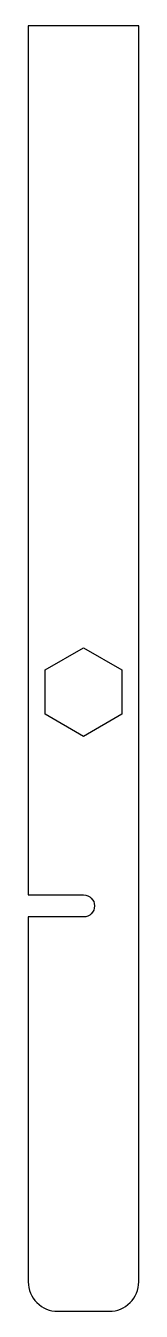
# Model space of a CAD drawing. Header units: millimetres. Extents: x 36.3 to 43.8, y -84 to 3.2.
import ezdxf

# ---------------------------------------------------------------- set-up
doc = ezdxf.new("R2010")
doc.units = ezdxf.units.MM
doc.layers.get('0').update_dxf_attribs({"linetype": 'CONTINUOUS'})

msp = doc.modelspace()

# ---------------------------------------------------------------- linework, layer by layer
msp.add_lwpolyline([(36.3, -55.75), (40.05, -55.75, -1), (40.05, -57.25), (36.3, -57.25), (36.3, -82, 0.414214), (38.3, -84), (41.8, -84, 0.414214), (43.8, -82), (43.8, 3.2), (36.3, 3.2)], format="xyb", close=True)
msp.add_lwpolyline([(42.65, -40.499), (42.65, -43.501), (40.05, -45.002), (37.45, -43.501), (37.45, -40.499), (40.05, -38.998)], close=True)

doc.saveas('drawing.dxf')
